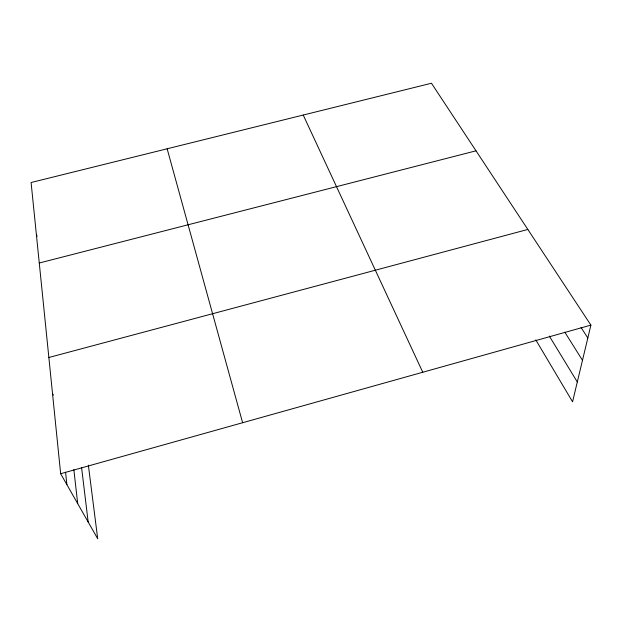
<?xml version="1.0" encoding="UTF-8"?>
<svg xmlns="http://www.w3.org/2000/svg" width="622" height="622" viewBox="0 0 622 622"><rect width="100%" height="100%" fill="white"/><g stroke="black" fill="none" stroke-linecap="round" stroke-linejoin="round"><path stroke-width="0.93" d="M88.363 465.178L97.708 538.761L60.653 473.723L31.1 182.518L431.466 83.239L590.9 325.127L572.559 401.804L535.799 339.892M60.653 473.723L590.9 325.127M48.858 357.495L527.837 229.448M39.272 263.013L476.009 150.819M581.018 327.444L587.829 337.971M564.815 332.179L582.487 360.317M549.327 336.098L577.302 381.978M52.505 393.477L53.36 395.125M303.217 115.039L422.766 372.244M36.379 234.51L37.126 236.228M167.147 148.782L242.619 422.727M81.591 467.55L88.168 522.021M73.839 469.602L77.711 503.664M65.567 472.191L66.888 484.67"/></g></svg>
